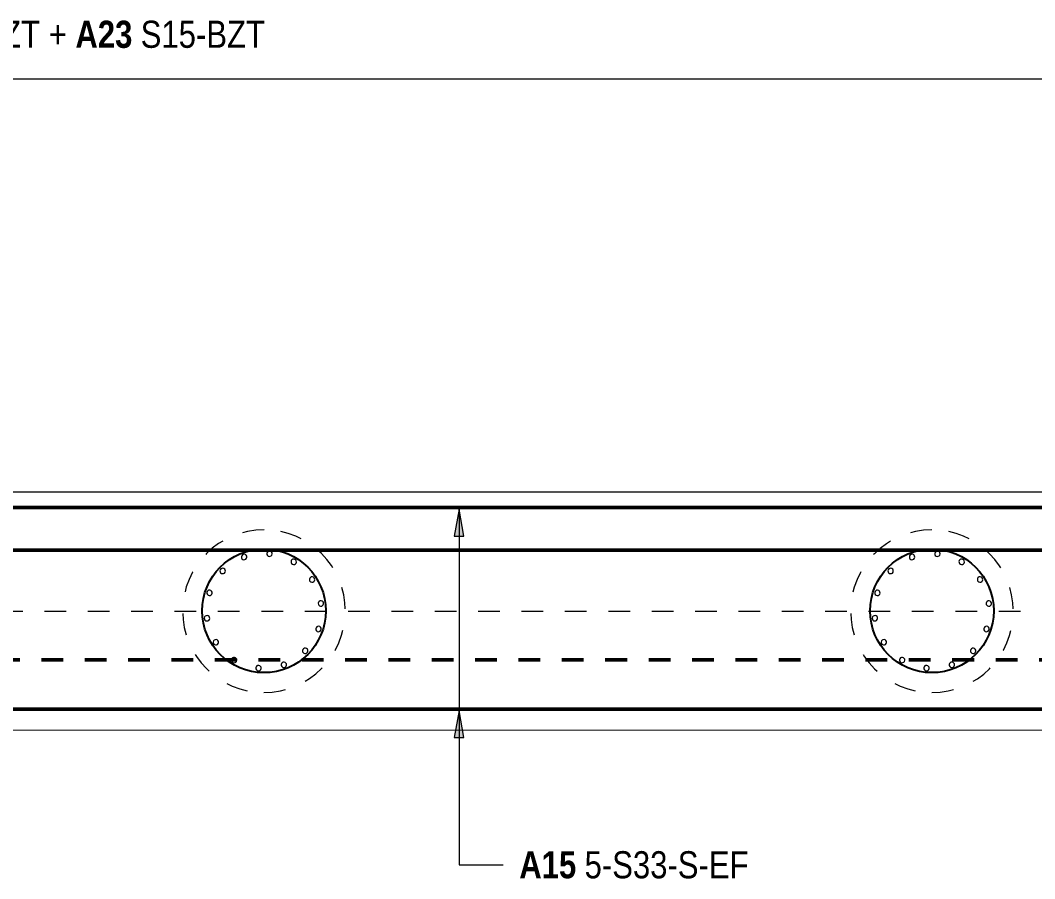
# Model space of a CAD drawing. Header units: metres. Extents: x -1691 to -1596, y 2 to 594.
# Drawn here: x -1684.182 to -1679.505, y 587.934 to 591.891 of the extents above; entities that cross this region are included whole.
import ezdxf

# ---------------------------------------------------------------- set-up
doc = ezdxf.new("R2010")
doc.units = ezdxf.units.M
doc.linetypes.add('JacobsDash', pattern=[0.0045, 0.003, -0.0015])
doc.linetypes.add('JacobsGridLine', pattern=[0.0145, 0.01, -0.001, 0.0025, -0.001])
for name, color, linetype, lineweight in [('BRIDGE-ABUTMENT-CONC', 7, 'Continuous', 50), ('D-BDGE', 7, 'Continuous', 13), ('D-BDGE-FNDN-LINES-18-HID', 7, 'JacobsDash', 18), ('D-BDGE-LINE', 7, 'Continuous', 9), ('D-ENHA-GEN-LINE-GRIDS', 7, 'Continuous', 9), ('D-ENHA-TEXT', 7, 'Continuous', 9)]:
    doc.layers.add(name, color=color, linetype=linetype, lineweight=lineweight)
doc.styles.add('Arial Narrow', font='ARIALN.TTF', dxfattribs={"height": 0.125})
doc.styles.add('Arial Narrow_B', font='ARIALNB.TTF', dxfattribs={"height": 0.125})

# ---------------------------------------------------------------- blocks, each defined once
blk = doc.blocks.new('01_SFO_FRP_Pile_CastInPlace_CS - CAST-IN-PLACE PILE - 0750-V1-DRG-1076- ABUTMENT B REINFORCEMENT PLAN')
at = {"layer": 'D-BDGE-FNDN-LINES-18-HID', "color": 252, "true_color": 0x888888}
for start, end in [(90, 270), (270, 90)]:
    blk.add_arc((0, 0), 0.375, start, end, dxfattribs=at)
blk = doc.blocks.new('CS_DET_Reinf_Bar Marking - Scale 10-6090033-DRG-1076- ABUTMENT B REINFORCEMENT PLAN')
at = {"layer": 'D-BDGE-LINE'}
for start, end in [(0, 180), (180, 0)]:
    blk.add_arc((0, 0), 0.0125, start, end, dxfattribs=at)
blk = doc.blocks.new('CS_DET_Rebar Combined - Multiple Bar-7508282-DRG-1076- ABUTMENT B REINFORCEMENT PLAN')
at = {"layer": 'D-BDGE-LINE', "lineweight": 50}
blk.add_line((0, 0), (11.8101, 0), dxfattribs=at)
blk = doc.blocks.new('CS_DET_Rebar Combined - Multiple Bar-7508228-DRG-1076- ABUTMENT B REINFORCEMENT PLAN')
at = {"layer": 'D-BDGE-LINE', "lineweight": 50}
blk.add_line((0, 0), (10.1751, 0), dxfattribs=at)
blk = doc.blocks.new('CS_DET_Rebar Combined - Multiple Bar-7508365-DRG-1076- ABUTMENT B REINFORCEMENT PLAN')
at = {"layer": 'D-BDGE-LINE', "linetype": 'JacobsDash', "lineweight": 50}
blk.add_line((11.8101, 0), (0, 0), dxfattribs=at)
blk = doc.blocks.new('T2DExtentArrowReinf_v1 - Extent-7482524-DRG-1076- ABUTMENT B REINFORCEMENT PLAN')
at = {"layer": 'D-BDGE-LINE'}
blk.add_line((0.125, 0), (12.7982, 0), dxfattribs=at)

msp = doc.modelspace()

# ---------------------------------------------------------------- hatches: boundary and pattern name
at = {"layer": 'D-ENHA-TEXT'}
for points in [[(-1682.159, 589.638), (-1682.181, 589.513), (-1682.137, 589.513)], [(-1682.159, 588.7096), (-1682.181, 588.5846), (-1682.137, 588.5846)]]:
    msp.add_hatch(color=256, dxfattribs=at).paths.add_polyline_path(points)

# ---------------------------------------------------------------- linework, layer by layer
at = {"layer": 'BRIDGE-ABUTMENT-CONC', "lineweight": 13}
for p, q in [((-1686.1891, 589.7181), (-1676.3742, 589.7161)), ((-1676.3744, 588.6161), (-1686.2938, 588.6182))]:
    msp.add_line(p, q, dxfattribs=at)
at = {"layer": 'D-BDGE', "color": 8, "lineweight": 25, "true_color": 0x808080}
for centre in [(-1683.0587, 589.1686), (-1679.9787, 589.1686)]:
    msp.add_circle(centre, 0.285, dxfattribs=at)
at = {"layer": 'D-ENHA-GEN-LINE-GRIDS', "linetype": 'JacobsGridLine', "lineweight": 18}
msp.add_line((-1690.6708, 589.1691), (-1653.4199, 589.1612), dxfattribs=at)
at = {"layer": 'D-ENHA-TEXT'}
for p, q in [((-1682.159, 589.638), (-1682.181, 589.513)), ((-1682.137, 589.513), (-1682.159, 589.638)), ((-1682.159, 589.638), (-1682.159, 587.9979)), ((-1682.181, 589.513), (-1682.137, 589.513)), ((-1682.159, 588.7096), (-1682.181, 588.5846)), ((-1682.137, 588.5846), (-1682.159, 588.7096)), ((-1682.159, 588.7096), (-1682.159, 587.9979)), ((-1682.181, 588.5846), (-1682.137, 588.5846)), ((-1682.159, 587.9979), (-1681.9564, 587.9979)), ((-1682.159, 587.9979), (-1681.9564, 587.9979))]:
    msp.add_line(p, q, dxfattribs=at)

# ---------------------------------------------------------------- block references
at = {"layer": 'D-BDGE-FNDN-LINES-18-HID', "color": 252, "true_color": 0x888888, "rotation": 179.9878831926534}
for p in [(-1683.0586, 589.1675), (-1679.9786, 589.1668)]:
    msp.add_blockref('01_SFO_FRP_Pile_CastInPlace_CS - CAST-IN-PLACE PILE - 0750-V1-DRG-1076- ABUTMENT B REINFORCEMENT PLAN', p, dxfattribs=at)
at = {"layer": 'D-BDGE-LINE'}
msp.add_blockref('T2DExtentArrowReinf_v1 - Extent-7482524-DRG-1076- ABUTMENT B REINFORCEMENT PLAN', (-1686.0879, 591.6215), dxfattribs=at)
for name, p, rotation in [('CS_DET_Rebar Combined - Multiple Bar-7508228-DRG-1076- ABUTMENT B REINFORCEMENT PLAN', (-1676.3596, 589.6446), 180), ('CS_DET_Rebar Combined - Multiple Bar-7508282-DRG-1076- ABUTMENT B REINFORCEMENT PLAN', (-1676.2746, 589.4481), 180), ('CS_DET_Reinf_Bar Marking - Scale 10-6090033-DRG-1076- ABUTMENT B REINFORCEMENT PLAN', (-1683.1504, 589.4169), 174.5189941014782), ('CS_DET_Reinf_Bar Marking - Scale 10-6090033-DRG-1076- ABUTMENT B REINFORCEMENT PLAN', (-1683.0335, 589.432), 174.5189941014782), ('CS_DET_Reinf_Bar Marking - Scale 10-6090033-DRG-1076- ABUTMENT B REINFORCEMENT PLAN', (-1680.0704, 589.4169), 174.5189941014782), ('CS_DET_Reinf_Bar Marking - Scale 10-6090033-DRG-1076- ABUTMENT B REINFORCEMENT PLAN', (-1679.9535, 589.432), 174.5189941014782), ('CS_DET_Reinf_Bar Marking - Scale 10-6090033-DRG-1076- ABUTMENT B REINFORCEMENT PLAN', (-1682.9216, 589.3949), 174.5189941014782), ('CS_DET_Reinf_Bar Marking - Scale 10-6090033-DRG-1076- ABUTMENT B REINFORCEMENT PLAN', (-1679.8416, 589.3949), 174.5189941014782), ('CS_DET_Reinf_Bar Marking - Scale 10-6090033-DRG-1076- ABUTMENT B REINFORCEMENT PLAN', (-1683.2492, 589.3525), 174.5189941014782), ('CS_DET_Reinf_Bar Marking - Scale 10-6090033-DRG-1076- ABUTMENT B REINFORCEMENT PLAN', (-1682.8369, 589.3129), 174.5189941014782), ('CS_DET_Reinf_Bar Marking - Scale 10-6090033-DRG-1076- ABUTMENT B REINFORCEMENT PLAN', (-1680.1692, 589.3525), 174.5189941014782), ('CS_DET_Reinf_Bar Marking - Scale 10-6090033-DRG-1076- ABUTMENT B REINFORCEMENT PLAN', (-1679.7569, 589.3129), 174.5189941014782), ('CS_DET_Reinf_Bar Marking - Scale 10-6090033-DRG-1076- ABUTMENT B REINFORCEMENT PLAN', (-1683.3102, 589.2517), 174.5189941014782), ('CS_DET_Reinf_Bar Marking - Scale 10-6090033-DRG-1076- ABUTMENT B REINFORCEMENT PLAN', (-1680.2302, 589.2517), 174.5189941014782), ('CS_DET_Reinf_Bar Marking - Scale 10-6090033-DRG-1076- ABUTMENT B REINFORCEMENT PLAN', (-1682.7961, 589.2023), 174.5189941014782), ('CS_DET_Reinf_Bar Marking - Scale 10-6090033-DRG-1076- ABUTMENT B REINFORCEMENT PLAN', (-1679.7161, 589.2023), 174.5189941014782), ('CS_DET_Reinf_Bar Marking - Scale 10-6090033-DRG-1076- ABUTMENT B REINFORCEMENT PLAN', (-1683.3215, 589.1343), 174.5189941014782), ('CS_DET_Reinf_Bar Marking - Scale 10-6090033-DRG-1076- ABUTMENT B REINFORCEMENT PLAN', (-1680.2415, 589.1343), 174.5189941014782), ('CS_DET_Reinf_Bar Marking - Scale 10-6090033-DRG-1076- ABUTMENT B REINFORCEMENT PLAN', (-1682.8074, 589.085), 174.5189941014782), ('CS_DET_Reinf_Bar Marking - Scale 10-6090033-DRG-1076- ABUTMENT B REINFORCEMENT PLAN', (-1679.7274, 589.085), 174.5189941014782), ('CS_DET_Reinf_Bar Marking - Scale 10-6090033-DRG-1076- ABUTMENT B REINFORCEMENT PLAN', (-1683.2807, 589.0237), 174.5189941014782), ('CS_DET_Reinf_Bar Marking - Scale 10-6090033-DRG-1076- ABUTMENT B REINFORCEMENT PLAN', (-1682.8684, 588.9841), 174.5189941014782), ('CS_DET_Reinf_Bar Marking - Scale 10-6090033-DRG-1076- ABUTMENT B REINFORCEMENT PLAN', (-1680.2007, 589.0237), 174.5189941014782), ('CS_DET_Reinf_Bar Marking - Scale 10-6090033-DRG-1076- ABUTMENT B REINFORCEMENT PLAN', (-1679.7884, 588.9841), 174.5189941014782), ('CS_DET_Reinf_Bar Marking - Scale 10-6090033-DRG-1076- ABUTMENT B REINFORCEMENT PLAN', (-1683.196, 588.9417), 174.5189941014782), ('CS_DET_Reinf_Bar Marking - Scale 10-6090033-DRG-1076- ABUTMENT B REINFORCEMENT PLAN', (-1680.116, 588.9417), 174.5189941014782), ('CS_DET_Rebar Combined - Multiple Bar-7508365-DRG-1076- ABUTMENT B REINFORCEMENT PLAN', (-1676.2746, 588.9426), 180), ('CS_DET_Reinf_Bar Marking - Scale 10-6090033-DRG-1076- ABUTMENT B REINFORCEMENT PLAN', (-1683.0841, 588.9047), 174.5189941014782), ('CS_DET_Reinf_Bar Marking - Scale 10-6090033-DRG-1076- ABUTMENT B REINFORCEMENT PLAN', (-1682.9672, 588.9198), 174.5189941014782), ('CS_DET_Reinf_Bar Marking - Scale 10-6090033-DRG-1076- ABUTMENT B REINFORCEMENT PLAN', (-1680.0041, 588.9047), 174.5189941014782), ('CS_DET_Reinf_Bar Marking - Scale 10-6090033-DRG-1076- ABUTMENT B REINFORCEMENT PLAN', (-1679.8872, 588.9198), 174.5189941014782), ('CS_DET_Rebar Combined - Multiple Bar-7508228-DRG-1076- ABUTMENT B REINFORCEMENT PLAN', (-1676.3596, 588.7152), 180)]:
    msp.add_blockref(name, p, dxfattribs=dict(at, rotation=rotation))

# ---------------------------------------------------------------- texts
at = {"layer": 'D-ENHA-TEXT', "insert": (-1684.8311, 591.8895), "char_height": 0.125, "attachment_point": 1, "style": 'Arial Narrow', "bg_fill": 3, "box_fill_scale": 1, "bg_fill_color": 256, "bg_fill_true_color": 13158600, "bg_fill_transparency": 0}
msp.add_mtext(' 2-S15-BZT + ', dxfattribs=at)
at = {"layer": 'D-ENHA-TEXT', "insert": (-1681.8814, 588.0604), "char_height": 0.125, "attachment_point": 1, "style": 'Arial Narrow_B', "bg_fill": 3, "box_fill_scale": 1, "bg_fill_color": 256, "bg_fill_transparency": 0}
msp.add_mtext('A15', dxfattribs=at)

# ---------------------------------------------------------------- next in the draw order: texts
at = {"layer": 'D-ENHA-TEXT', "insert": (-1683.9282, 591.8895), "char_height": 0.125, "attachment_point": 1, "style": 'Arial Narrow_B', "bg_fill": 3, "box_fill_scale": 1, "bg_fill_color": 256, "bg_fill_true_color": 13158600, "bg_fill_transparency": 0}
msp.add_mtext('A23', dxfattribs=at)
at = {"layer": 'D-ENHA-TEXT', "insert": (-1681.6201, 588.0604), "char_height": 0.125, "attachment_point": 1, "style": 'Arial Narrow', "bg_fill": 3, "box_fill_scale": 1, "bg_fill_color": 256, "bg_fill_transparency": 0}
msp.add_mtext(' 5-S33-S-EF', dxfattribs=at)

# ---------------------------------------------------------------- next in the draw order: texts
at = {"layer": 'D-ENHA-TEXT', "insert": (-1683.6669, 591.8895), "char_height": 0.125, "attachment_point": 1, "style": 'Arial Narrow', "bg_fill": 3, "box_fill_scale": 1, "bg_fill_color": 256, "bg_fill_true_color": 13158600, "bg_fill_transparency": 0}
msp.add_mtext(' S15-BZT ', dxfattribs=at)

doc.saveas('drawing.dxf')
